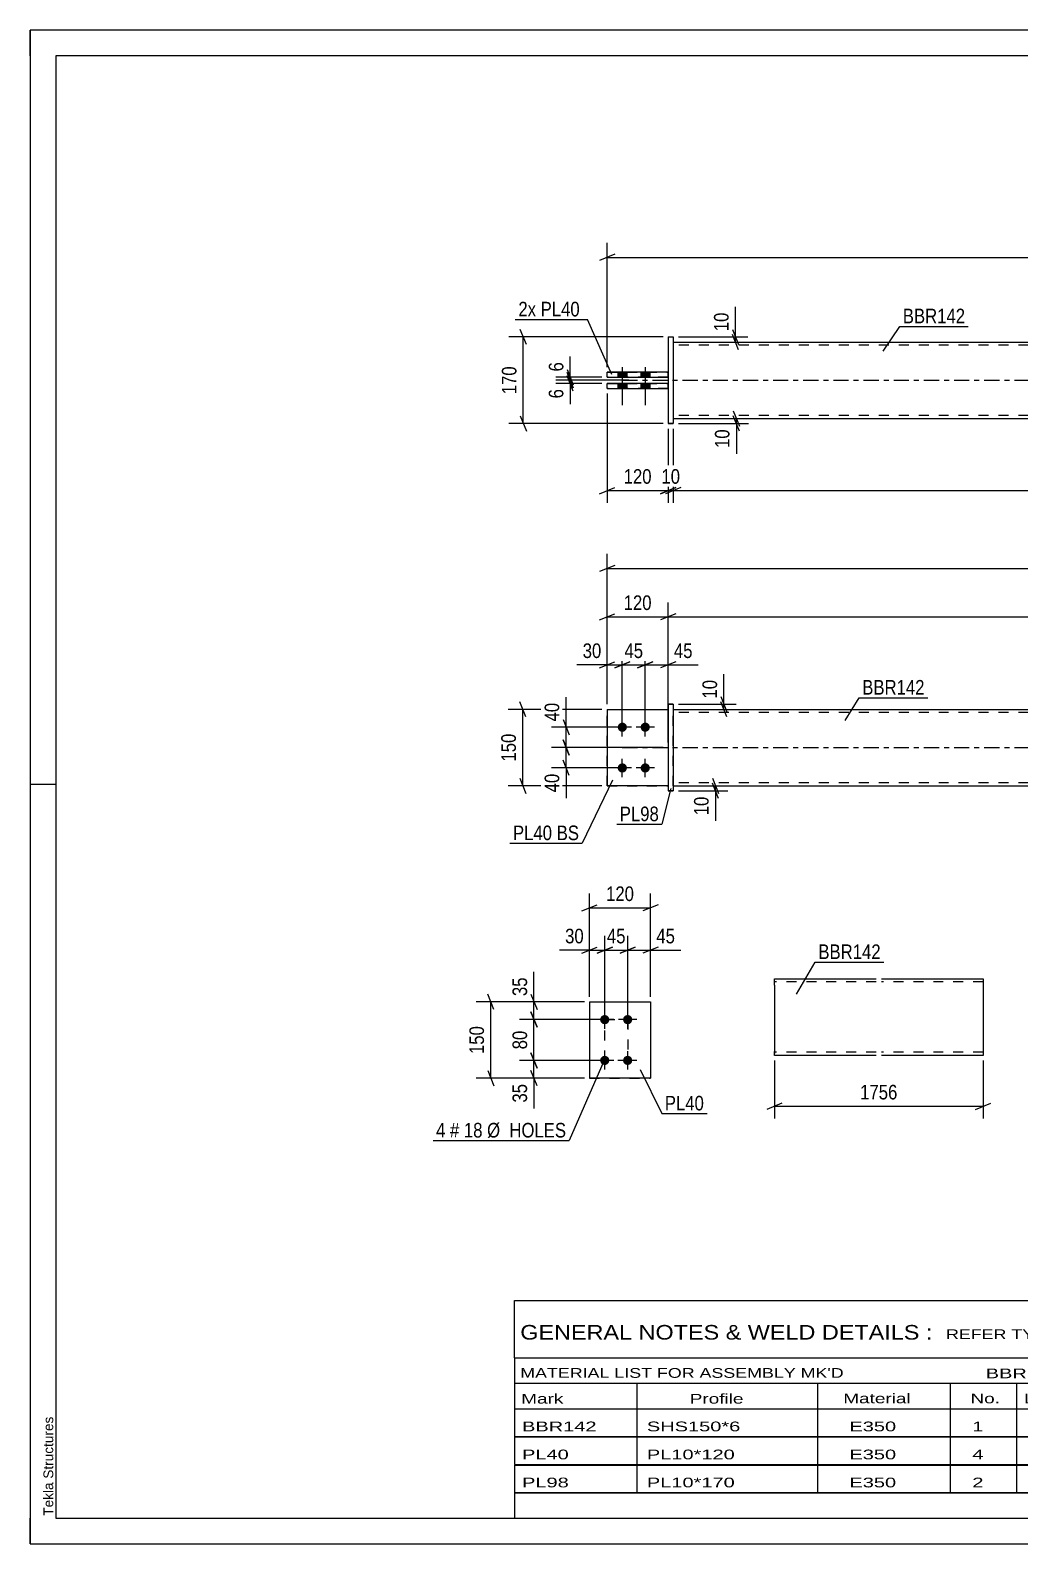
# Model space of a CAD drawing. Header units: millimetres. Extents: x 0 to 420, y 0 to 297.
# Drawn here: x 0 to 194.2, y 0 to 297 of the extents above; entities that cross this region are included whole.
import ezdxf

# ---------------------------------------------------------------- set-up
doc = ezdxf.new("R2010")
doc.units = ezdxf.units.MM
doc.linetypes.add('DXK_LINE_DOT2', pattern=[3.9198, 1.9599, -1.9599])
doc.linetypes.add('DXK_LINE_DOT3', pattern=[5.9187, 2.979, -0.9799, 0.9799, -0.9799])
doc.styles.add('Arial', font='ARIAL.TTF', dxfattribs={"height": 0.2})
doc.styles.add('Arial Narrow', font='ARIALN.TTF', dxfattribs={"height": 0.2})

# ---------------------------------------------------------------- blocks, each defined once
blk = doc.blocks.new('Unknown-580605922-1163')
at = {"color": 5, "linetype": 'Continuous'}
for p, q in [((420, 297), (0, 297)), ((0, 297), (0, 0)), ((0, 292), (0, 297)), ((415, 292), (5, 292)), ((5, 292), (5, 5)), ((5, 149), (0, 149)), ((0, 0), (0, 5)), ((5, 5), (415, 5)), ((0, 0), (420, 0))]:
    blk.add_line(p, q, dxfattribs=at)
at = {"color": 174, "linetype": 'Continuous', "style": 'Arial'}
blk.add_text('Tekla Structures', height=1.9102, rotation=90, dxfattribs=at).set_placement((4.5, 5.5))
blk = doc.blocks.new('Part-580605922-1807 - 1790')
at = {"color": 2, "linetype": 'Continuous'}
for p, q in [((113.18, 163.74), (125.18, 163.74)), ((113.18, 163.74), (113.18, 148.74)), ((125.18, 148.74), (113.18, 148.74)), ((113.18, 148.74), (113.18, 148.74))]:
    blk.add_line(p, q, dxfattribs=at)
at = {"color": 7, "linetype": 'DXK_LINE_DOT2'}
for p, q in [((113.18, 163.74), (125.18, 163.74)), ((125.18, 163.74), (125.18, 163.74)), ((125.18, 163.74), (125.18, 148.74)), ((113.18, 148.74), (125.18, 148.74)), ((113.18, 148.74), (113.18, 148.74))]:
    blk.add_line(p, q, dxfattribs=at)
blk = doc.blocks.new('Part-580605922-1812 - 1790')
at = {"color": 7, "linetype": 'DXK_LINE_DOT2'}
for p, q in [((113.18, 163.74), (125.18, 163.74)), ((113.18, 163.74), (125.18, 163.74)), ((113.18, 148.74), (113.18, 163.74)), ((125.18, 163.74), (125.18, 163.74)), ((125.18, 163.74), (125.18, 148.74)), ((113.18, 148.74), (125.18, 148.74)), ((125.18, 148.74), (113.18, 148.74)), ((113.18, 148.74), (113.18, 148.74))]:
    blk.add_line(p, q, dxfattribs=at)
blk = doc.blocks.new('Part-580605922-1817 - 1790')
at = {"color": 2, "linetype": 'Continuous'}
for p, q in [((126.18, 164.74), (125.18, 164.74)), ((125.18, 164.74), (125.18, 147.74)), ((126.18, 164.74), (126.18, 164.74)), ((126.18, 164.74), (126.18, 147.74)), ((125.18, 147.74), (126.18, 147.74))]:
    blk.add_line(p, q, dxfattribs=at)
at = {"color": 7, "linetype": 'DXK_LINE_DOT2'}
for p, q in [((125.18, 164.74), (126.18, 164.74)), ((126.18, 147.74), (125.18, 147.74))]:
    blk.add_line(p, q, dxfattribs=at)
blk = doc.blocks.new('Part-580605922-1827 - 1790')
at = {"color": 2, "linetype": 'Continuous'}
for p, q in [((126.18, 163.74), (301.73, 163.74)), ((126.18, 148.74), (301.73, 148.74))]:
    blk.add_line(p, q, dxfattribs=at)
at = {"color": 7, "linetype": 'DXK_LINE_DOT2'}
for p, q in [((126.18, 148.74), (126.18, 163.74)), ((301.73, 163.74), (301.73, 148.74)), ((301.73, 163.14), (126.18, 163.14)), ((301.73, 149.34), (126.18, 149.34))]:
    blk.add_line(p, q, dxfattribs=at)
at = {"color": 7, "linetype": 'DXK_LINE_DOT3'}
blk.add_line((116.18, 156.24), (311.73, 156.24), dxfattribs=at)
blk = doc.blocks.new('Bolt-580605922-1834 - 1790')
at = {"linetype": 'Continuous'}
for points in [[(116.18, 159.34), (115.99, 159.36), (115.81, 159.41), (115.65, 159.51), (115.51, 159.63), (115.4, 159.79), (115.32, 159.96), (115.28, 160.14), (115.28, 160.33), (115.32, 160.51), (115.4, 160.69), (115.51, 160.84), (115.65, 160.96), (115.81, 161.06), (115.99, 161.12), (116.18, 161.14), (116.37, 161.12), (116.54, 161.06), (116.71, 160.96), (116.85, 160.84), (116.96, 160.69), (117.03, 160.51), (117.07, 160.33), (117.07, 160.14), (117.03, 159.96), (116.96, 159.79), (116.85, 159.63), (116.71, 159.51), (116.54, 159.41), (116.37, 159.36)], [(120.68, 159.34), (120.49, 159.36), (120.31, 159.41), (120.15, 159.51), (120.01, 159.63), (119.9, 159.79), (119.82, 159.96), (119.78, 160.14), (119.78, 160.33), (119.82, 160.51), (119.9, 160.69), (120.01, 160.84), (120.15, 160.96), (120.31, 161.06), (120.49, 161.12), (120.68, 161.14), (120.87, 161.12), (121.04, 161.06), (121.21, 160.96), (121.35, 160.84), (121.46, 160.69), (121.53, 160.51), (121.57, 160.33), (121.57, 160.14), (121.53, 159.96), (121.46, 159.79), (121.35, 159.63), (121.21, 159.51), (121.04, 159.41), (120.87, 159.36)], [(116.18, 151.34), (115.99, 151.36), (115.81, 151.41), (115.65, 151.51), (115.51, 151.63), (115.4, 151.79), (115.32, 151.96), (115.28, 152.14), (115.28, 152.33), (115.32, 152.51), (115.4, 152.69), (115.51, 152.84), (115.65, 152.96), (115.81, 153.06), (115.99, 153.12), (116.18, 153.14), (116.37, 153.12), (116.54, 153.06), (116.71, 152.96), (116.85, 152.84), (116.96, 152.69), (117.03, 152.51), (117.07, 152.33), (117.07, 152.14), (117.03, 151.96), (116.96, 151.79), (116.85, 151.63), (116.71, 151.51), (116.54, 151.41), (116.37, 151.36)], [(120.68, 151.34), (120.49, 151.36), (120.31, 151.41), (120.15, 151.51), (120.01, 151.63), (119.9, 151.79), (119.82, 151.96), (119.78, 152.14), (119.78, 152.33), (119.82, 152.51), (119.9, 152.69), (120.01, 152.84), (120.15, 152.96), (120.31, 153.06), (120.49, 153.12), (120.68, 153.14), (120.87, 153.12), (121.04, 153.06), (121.21, 152.96), (121.35, 152.84), (121.46, 152.69), (121.53, 152.51), (121.57, 152.33), (121.57, 152.14), (121.53, 151.96), (121.46, 151.79), (121.35, 151.63), (121.21, 151.51), (121.04, 151.41), (120.87, 151.36)]]:
    blk.add_hatch(color=1, dxfattribs=at).paths.add_polyline_path(points)
at = {"color": 1, "linetype": 'Continuous'}
for p, q in [((116.18, 158.44), (116.18, 162.04)), ((120.68, 158.44), (120.68, 162.04)), ((117.98, 160.24), (114.38, 160.24)), ((122.48, 160.24), (118.88, 160.24)), ((117.98, 152.24), (114.38, 152.24)), ((116.18, 150.44), (116.18, 154.04)), ((122.48, 152.24), (118.88, 152.24)), ((120.68, 150.44), (120.68, 154.04))]:
    blk.add_line(p, q, dxfattribs=at)
blk = doc.blocks.new('Bolt-580605922-2125 - 2122')
at = {"linetype": 'Continuous'}
for points in [[(115.28, 228.91), (117.08, 228.91), (117.08, 229.91), (115.28, 229.91)], [(115.28, 228.91), (117.08, 228.91), (117.08, 229.91), (115.28, 229.91)], [(119.78, 228.91), (121.58, 228.91), (121.58, 229.91), (119.78, 229.91)], [(119.78, 228.91), (121.58, 228.91), (121.58, 229.91), (119.78, 229.91)], [(115.28, 226.71), (117.08, 226.71), (117.08, 227.71), (115.28, 227.71)], [(115.28, 226.71), (117.08, 226.71), (117.08, 227.71), (115.28, 227.71)], [(119.78, 226.71), (121.58, 226.71), (121.58, 227.71), (119.78, 227.71)], [(119.78, 226.71), (121.58, 226.71), (121.58, 227.71), (119.78, 227.71)]]:
    blk.add_hatch(color=1, dxfattribs=at).paths.add_polyline_path(points)
at = {"color": 1, "linetype": 'Continuous'}
for p, q in [((115.28, 229.91), (115.28, 228.91)), ((115.28, 229.91), (115.28, 228.91)), ((116.18, 230.91), (116.18, 223.41)), ((116.18, 230.91), (116.18, 223.41)), ((117.08, 229.91), (117.08, 228.91)), ((117.08, 229.91), (117.08, 228.91)), ((119.78, 229.91), (119.78, 228.91)), ((119.78, 229.91), (119.78, 228.91)), ((120.68, 230.91), (120.68, 223.41)), ((120.68, 230.91), (120.68, 223.41)), ((121.58, 229.91), (121.58, 228.91)), ((121.58, 229.91), (121.58, 228.91)), ((115.28, 227.71), (115.28, 226.71)), ((115.28, 227.71), (115.28, 226.71)), ((117.08, 227.71), (117.08, 226.71)), ((117.08, 227.71), (117.08, 226.71)), ((119.78, 227.71), (119.78, 226.71)), ((119.78, 227.71), (119.78, 226.71)), ((121.58, 227.71), (121.58, 226.71)), ((121.58, 227.71), (121.58, 226.71))]:
    blk.add_line(p, q, dxfattribs=at)
blk = doc.blocks.new('Part-580605922-2142 - 2122')
at = {"color": 2, "linetype": 'Continuous'}
for p, q in [((125.18, 229.91), (113.18, 229.91)), ((113.18, 228.91), (113.18, 229.91)), ((113.18, 228.91), (125.18, 228.91)), ((113.18, 228.91), (113.18, 228.91))]:
    blk.add_line(p, q, dxfattribs=at)
at = {"color": 7, "linetype": 'DXK_LINE_DOT2'}
for p, q in [((113.18, 229.91), (125.18, 229.91)), ((125.18, 228.91), (113.18, 228.91)), ((125.18, 228.91), (125.18, 229.91))]:
    blk.add_line(p, q, dxfattribs=at)
blk = doc.blocks.new('Part-580605922-2131 - 2122')
at = {"color": 2, "linetype": 'Continuous'}
for p, q in [((126.18, 235.81), (301.73, 235.81)), ((126.18, 220.81), (301.73, 220.81))]:
    blk.add_line(p, q, dxfattribs=at)
at = {"color": 7, "linetype": 'DXK_LINE_DOT2'}
for p, q in [((126.18, 235.81), (126.18, 220.81)), ((301.73, 235.21), (126.18, 235.21)), ((301.73, 235.81), (301.73, 220.81)), ((301.73, 221.41), (126.18, 221.41))]:
    blk.add_line(p, q, dxfattribs=at)
at = {"color": 7, "linetype": 'DXK_LINE_DOT3'}
blk.add_line((116.18, 228.31), (311.73, 228.31), dxfattribs=at)
blk = doc.blocks.new('Part-580605922-2137 - 2122')
at = {"color": 2, "linetype": 'Continuous'}
for p, q in [((125.18, 227.71), (113.18, 227.71)), ((113.18, 226.71), (113.18, 227.71)), ((113.18, 226.71), (125.18, 226.71)), ((113.18, 226.71), (113.18, 226.71))]:
    blk.add_line(p, q, dxfattribs=at)
at = {"color": 7, "linetype": 'DXK_LINE_DOT2'}
for p, q in [((113.18, 227.71), (125.18, 227.71)), ((125.18, 226.71), (113.18, 226.71)), ((125.18, 226.71), (125.18, 227.71))]:
    blk.add_line(p, q, dxfattribs=at)
blk = doc.blocks.new('Part-580605922-2143 - 2122')
at = {"color": 2, "linetype": 'Continuous'}
for p, q in [((125.18, 236.81), (126.18, 236.81)), ((125.18, 236.81), (125.18, 219.81)), ((126.18, 236.81), (126.18, 236.81)), ((126.18, 236.81), (126.18, 219.81)), ((126.18, 219.81), (125.18, 219.81)), ((125.18, 219.81), (125.18, 219.81))]:
    blk.add_line(p, q, dxfattribs=at)
at = {"color": 7, "linetype": 'DXK_LINE_DOT2'}
for p, q in [((125.18, 236.81), (126.18, 236.81)), ((125.18, 219.81), (126.18, 219.81)), ((125.18, 219.81), (125.18, 219.81))]:
    blk.add_line(p, q, dxfattribs=at)
blk = doc.blocks.new('Part-580605922-1458 - 1409')
at = {"color": 2, "linetype": 'Continuous'}
for p, q in [((109.73, 106.35), (121.73, 106.35)), ((109.73, 106.35), (109.73, 91.35)), ((121.73, 106.35), (121.73, 106.35)), ((121.73, 106.35), (121.73, 91.35)), ((121.73, 91.35), (109.73, 91.35)), ((109.73, 91.35), (109.73, 91.35))]:
    blk.add_line(p, q, dxfattribs=at)
at = {"color": 7, "linetype": 'DXK_LINE_DOT2'}
for p, q in [((109.73, 106.35), (121.73, 106.35)), ((121.73, 106.35), (121.73, 106.35)), ((109.73, 91.35), (121.73, 91.35))]:
    blk.add_line(p, q, dxfattribs=at)
blk = doc.blocks.new('Bolt-580605922-1443 - 1409')
at = {"linetype": 'Continuous'}
for points in [[(112.73, 103.75), (112.92, 103.73), (113.09, 103.67), (113.26, 103.58), (113.4, 103.45), (113.51, 103.3), (113.58, 103.13), (113.62, 102.94), (113.62, 102.75), (113.58, 102.57), (113.51, 102.4), (113.4, 102.24), (113.26, 102.12), (113.09, 102.02), (112.92, 101.97), (112.73, 101.95), (112.54, 101.97), (112.36, 102.02), (112.2, 102.12), (112.06, 102.24), (111.95, 102.4), (111.87, 102.57), (111.83, 102.75), (111.83, 102.94), (111.87, 103.13), (111.95, 103.3), (112.06, 103.45), (112.2, 103.58), (112.36, 103.67), (112.54, 103.73)], [(117.23, 103.75), (117.42, 103.73), (117.59, 103.67), (117.76, 103.58), (117.9, 103.45), (118.01, 103.3), (118.08, 103.13), (118.12, 102.94), (118.12, 102.75), (118.08, 102.57), (118.01, 102.4), (117.9, 102.24), (117.76, 102.12), (117.59, 102.02), (117.42, 101.97), (117.23, 101.95), (117.04, 101.97), (116.86, 102.02), (116.7, 102.12), (116.56, 102.24), (116.45, 102.4), (116.37, 102.57), (116.33, 102.75), (116.33, 102.94), (116.37, 103.13), (116.45, 103.3), (116.56, 103.45), (116.7, 103.58), (116.86, 103.67), (117.04, 103.73)], [(112.73, 95.75), (112.92, 95.73), (113.09, 95.67), (113.26, 95.58), (113.4, 95.45), (113.51, 95.3), (113.58, 95.13), (113.62, 94.94), (113.62, 94.75), (113.58, 94.57), (113.51, 94.4), (113.4, 94.24), (113.26, 94.12), (113.09, 94.02), (112.92, 93.97), (112.73, 93.95), (112.54, 93.97), (112.36, 94.02), (112.2, 94.12), (112.06, 94.24), (111.95, 94.4), (111.87, 94.57), (111.83, 94.75), (111.83, 94.94), (111.87, 95.13), (111.95, 95.3), (112.06, 95.45), (112.2, 95.58), (112.36, 95.67), (112.54, 95.73)], [(117.23, 95.75), (117.42, 95.73), (117.59, 95.67), (117.76, 95.58), (117.9, 95.45), (118.01, 95.3), (118.08, 95.13), (118.12, 94.94), (118.12, 94.75), (118.08, 94.57), (118.01, 94.4), (117.9, 94.24), (117.76, 94.12), (117.59, 94.02), (117.42, 93.97), (117.23, 93.95), (117.04, 93.97), (116.86, 94.02), (116.7, 94.12), (116.56, 94.24), (116.45, 94.4), (116.37, 94.57), (116.33, 94.75), (116.33, 94.94), (116.37, 95.13), (116.45, 95.3), (116.56, 95.45), (116.7, 95.58), (116.86, 95.67), (117.04, 95.73)]]:
    blk.add_hatch(color=1, dxfattribs=at).paths.add_polyline_path(points)
at = {"color": 1, "linetype": 'Continuous'}
for p, q in [((112.73, 101.05), (112.73, 104.65)), ((117.23, 101.05), (117.23, 104.65)), ((114.53, 102.85), (110.93, 102.85)), ((119.03, 102.85), (115.43, 102.85)), ((112.73, 93.05), (112.73, 96.65)), ((117.23, 93.05), (117.23, 96.65)), ((114.53, 94.85), (110.93, 94.85)), ((119.03, 94.85), (115.43, 94.85))]:
    blk.add_line(p, q, dxfattribs=at)
blk = doc.blocks.new('Part-580605922-1274 - 1255')
at = {"color": 2, "linetype": 'Continuous'}
for p, q in [((146.01, 109.64), (146.01, 110.84)), ((146.01, 110.84), (166.01, 110.84)), ((167.01, 110.84), (187.01, 110.84)), ((187.01, 110.84), (187.01, 110.75)), ((187.01, 110.75), (187.01, 109.64)), ((146.01, 109.64), (146.01, 96.58)), ((187.01, 109.64), (187.01, 95.84)), ((146.01, 95.93), (146.01, 96.58)), ((146.01, 95.84), (146.01, 95.93)), ((166.01, 95.84), (146.01, 95.84)), ((187.01, 95.84), (167.01, 95.84))]:
    blk.add_line(p, q, dxfattribs=at)
at = {"color": 7, "linetype": 'DXK_LINE_DOT2'}
for p, q in [((166.01, 110.24), (146.01, 110.24)), ((187.01, 110.24), (167.01, 110.24)), ((187.01, 110.49), (187.01, 109.64)), ((146.01, 96.58), (146.01, 96.19)), ((146.01, 96.44), (146.01, 96.49)), ((166.01, 96.44), (146.01, 96.44)), ((187.01, 96.44), (167.01, 96.44)), ((187.01, 96.49), (187.01, 96.58)), ((187.01, 96.44), (187.01, 96.49)), ((187.01, 96.44), (187.01, 96.49))]:
    blk.add_line(p, q, dxfattribs=at)
blk = doc.blocks.new('Rectangle-580605922-1567 - 1409')
at = {"color": 1, "linetype": 'DXK_LINE_DOT2'}
blk.add_lwpolyline([(112.73, 102.85), (117.23, 102.85), (117.23, 94.85), (112.73, 94.85), (112.73, 102.85)], close=True, dxfattribs=at)
blk = doc.blocks.new('StraightDimension-580605922-1930 - 1790')
at = {"color": 7, "linetype": 'Continuous'}
for p, q in [((113.18, 164.74), (113.18, 184.73)), ((125.18, 157.24), (125.18, 184.73)), ((111.68, 181.28), (114.68, 182.48)), ((113.18, 181.88), (125.18, 181.88)), ((126.68, 182.48), (123.68, 181.28))]:
    blk.add_line(p, q, dxfattribs=at)
at = {"color": 0}
blk.add_wipeout([(122.52, 182.63), (122.52, 186.83), (115.84, 186.83), (115.84, 182.63)], dxfattribs=at)
at = {"color": 3, "style": 'Arial Narrow'}
blk.add_text('120', height=2.863, dxfattribs=at).set_placement((116.44, 183.23))
blk = doc.blocks.new('StraightDimension-580605922-2009 - 1790')
at = {"color": 7, "linetype": 'Continuous'}
for p, q in [((120.68, 161.24), (120.68, 175.31)), ((125.18, 164.74), (125.18, 175.31)), ((119.18, 171.86), (122.18, 173.06)), ((120.68, 172.46), (125.18, 172.46)), ((126.68, 173.06), (123.68, 171.86))]:
    blk.add_line(p, q, dxfattribs=at)
at = {"color": 0}
blk.add_wipeout([(130.56, 173.21), (130.56, 177.41), (125.7, 177.41), (125.7, 173.21)], dxfattribs=at)
at = {"color": 7, "linetype": 'Continuous'}
blk.add_line((125.18, 172.46), (131.09, 172.46), dxfattribs=at)
blk.add_line((125.18, 172.46), (131.09, 172.46), dxfattribs=at)
at = {"color": 3, "style": 'Arial Narrow'}
blk.add_text('45', height=2.863, dxfattribs=at).set_placement((126.3, 173.81))
blk = doc.blocks.new('StraightDimension-580605922-1945 - 1790')
at = {"color": 7, "linetype": 'Continuous'}
for p, q in [((125.18, 157.24), (125.18, 184.73)), ((302.73, 164.74), (302.73, 184.73)), ((126.68, 182.48), (123.68, 181.28)), ((125.18, 181.88), (302.73, 181.88)), ((301.23, 181.28), (304.23, 182.48))]:
    blk.add_line(p, q, dxfattribs=at)
at = {"color": 0}
blk.add_wipeout([(218.21, 182.63), (218.21, 186.83), (209.7, 186.83), (209.7, 182.63)], dxfattribs=at)
at = {"color": 3, "style": 'Arial Narrow'}
blk.add_text('1776', height=2.863, dxfattribs=at).set_placement((210.3, 183.23))
blk = doc.blocks.new('StraightDimension-580605922-1891 - 1790')
at = {"color": 7, "linetype": 'Continuous'}
for p, q in [((113.18, 164.74), (113.18, 194.24)), ((314.73, 164.74), (314.73, 194.24)), ((114.68, 191.99), (111.68, 190.79)), ((113.18, 191.39), (314.73, 191.39)), ((313.23, 190.79), (316.23, 191.99))]:
    blk.add_line(p, q, dxfattribs=at)
at = {"color": 0}
blk.add_wipeout([(218.21, 192.14), (218.21, 196.34), (209.7, 196.34), (209.7, 192.14)], dxfattribs=at)
at = {"color": 3, "style": 'Arial Narrow'}
blk.add_text('2016', height=2.863, dxfattribs=at).set_placement((210.3, 192.74))
blk = doc.blocks.new('StraightDimension-580605922-2026 - 1790')
at = {"color": 7, "linetype": 'Continuous'}
for p, q in [((112.18, 163.74), (93.79, 163.74)), ((97.24, 162.24), (96.04, 165.24)), ((96.64, 148.74), (96.64, 163.74)), ((112.18, 148.74), (93.79, 148.74)), ((96.04, 150.24), (97.24, 147.24))]:
    blk.add_line(p, q, dxfattribs=at)
at = {"color": 0}
blk.add_wipeout([(95.89, 159.58), (91.69, 159.58), (91.69, 152.89), (95.89, 152.89)], dxfattribs=at)
at = {"color": 3, "style": 'Arial Narrow'}
blk.add_text('150', height=2.863, rotation=90.0002, dxfattribs=at).set_placement((95.29, 153.49))
blk = doc.blocks.new('StraightDimension-580605922-2046 - 1790')
at = {"color": 7, "linetype": 'Continuous'}
for p, q in [((104.55, 157.74), (105.75, 154.74)), ((124.18, 156.24), (102.3, 156.24)), ((105.15, 152.24), (105.15, 156.24)), ((115.18, 152.24), (102.3, 152.24)), ((105.75, 150.74), (104.55, 153.74))]:
    blk.add_line(p, q, dxfattribs=at)
at = {"color": 0}
blk.add_wipeout([(104.4, 151.71), (100.2, 151.71), (100.2, 146.85), (104.4, 146.85)], dxfattribs=at)
at = {"color": 7, "linetype": 'Continuous'}
blk.add_line((105.15, 152.24), (105.15, 146.33), dxfattribs=at)
blk.add_line((105.15, 152.24), (105.15, 146.33), dxfattribs=at)
at = {"color": 3, "style": 'Arial Narrow'}
blk.add_text('40', height=2.863, rotation=90.0002, dxfattribs=at).set_placement((103.8, 147.45))
blk = doc.blocks.new('StraightDimension-580605922-1836 - 1790')
at = {"color": 7, "linetype": 'Continuous'}
for p, q in [((127.18, 164.74), (138.52, 164.74)), ((127.18, 163.74), (138.52, 163.74)), ((135.52, 166.24), (136.72, 163.24)), ((136.72, 162.24), (135.52, 165.24)), ((136.12, 163.74), (136.12, 164.74))]:
    blk.add_line(p, q, dxfattribs=at)
at = {"color": 0}
blk.add_wipeout([(135.37, 170.12), (131.17, 170.12), (131.17, 165.26), (135.37, 165.26)], dxfattribs=at)
at = {"color": 7, "linetype": 'Continuous'}
blk.add_line((136.12, 164.74), (136.12, 170.64), dxfattribs=at)
blk.add_line((136.12, 164.74), (136.12, 170.64), dxfattribs=at)
at = {"color": 3, "style": 'Arial Narrow'}
blk.add_text('10', height=2.863, rotation=90.0002, dxfattribs=at).set_placement((134.77, 165.86))
blk = doc.blocks.new('StraightDimension-580605922-1980 - 1790')
at = {"color": 7, "linetype": 'Continuous'}
for p, q in [((113.18, 164.74), (113.18, 175.31)), ((116.18, 161.24), (116.18, 175.31)), ((111.68, 171.86), (114.68, 173.06)), ((113.18, 172.46), (116.18, 172.46)), ((117.68, 173.06), (114.68, 171.86))]:
    blk.add_line(p, q, dxfattribs=at)
at = {"color": 0}
blk.add_wipeout([(112.65, 173.21), (112.65, 177.41), (107.8, 177.41), (107.8, 173.21)], dxfattribs=at)
at = {"color": 7, "linetype": 'Continuous'}
blk.add_line((113.18, 172.46), (107.27, 172.46), dxfattribs=at)
blk.add_line((113.18, 172.46), (107.27, 172.46), dxfattribs=at)
at = {"color": 3, "style": 'Arial Narrow'}
blk.add_text('30', height=2.863, dxfattribs=at).set_placement((108.4, 173.81))
blk = doc.blocks.new('StraightDimension-580605922-1996 - 1790')
at = {"color": 7, "linetype": 'Continuous'}
for p, q in [((116.18, 161.24), (116.18, 175.31)), ((120.68, 161.24), (120.68, 175.31)), ((114.68, 171.86), (117.68, 173.06)), ((116.18, 172.46), (120.68, 172.46)), ((122.18, 173.06), (119.18, 171.86))]:
    blk.add_line(p, q, dxfattribs=at)
at = {"color": 0}
blk.add_wipeout([(120.86, 173.21), (120.86, 177.41), (116, 177.41), (116, 173.21)], dxfattribs=at)
at = {"color": 3, "style": 'Arial Narrow'}
blk.add_text('45', height=2.863, dxfattribs=at).set_placement((116.6, 173.81))
blk = doc.blocks.new('StraightDimension-580605922-2055 - 1790')
at = {"color": 7, "linetype": 'Continuous'}
for p, q in [((104.55, 161.74), (105.75, 158.74)), ((115.18, 160.24), (102.3, 160.24)), ((105.75, 154.74), (104.55, 157.74)), ((105.15, 156.24), (105.15, 160.24)), ((124.18, 156.24), (102.3, 156.24))]:
    blk.add_line(p, q, dxfattribs=at)
at = {"color": 0}
blk.add_wipeout([(104.4, 165.62), (100.2, 165.62), (100.2, 160.76), (104.4, 160.76)], dxfattribs=at)
at = {"color": 7, "linetype": 'Continuous'}
blk.add_line((105.15, 160.24), (105.15, 166.14), dxfattribs=at)
blk.add_line((105.15, 160.24), (105.15, 166.14), dxfattribs=at)
at = {"color": 3, "style": 'Arial Narrow'}
blk.add_text('40', height=2.863, rotation=90.0002, dxfattribs=at).set_placement((103.8, 161.36))
blk = doc.blocks.new('StraightDimension-580605922-2065 - 1790')
at = {"color": 7, "linetype": 'Continuous'}
for p, q in [((127.18, 148.74), (136.86, 148.74)), ((133.86, 150.24), (135.06, 147.24)), ((135.06, 146.24), (133.86, 149.24)), ((134.46, 147.74), (134.46, 148.74)), ((127.18, 147.74), (136.86, 147.74))]:
    blk.add_line(p, q, dxfattribs=at)
at = {"color": 0}
blk.add_wipeout([(133.71, 147.21), (129.51, 147.21), (129.51, 142.35), (133.71, 142.35)], dxfattribs=at)
at = {"color": 7, "linetype": 'Continuous'}
blk.add_line((134.46, 147.74), (134.46, 141.83), dxfattribs=at)
blk.add_line((134.46, 147.74), (134.46, 141.83), dxfattribs=at)
at = {"color": 3, "style": 'Arial Narrow'}
blk.add_text('10', height=2.863, rotation=90.0002, dxfattribs=at).set_placement((133.11, 142.95))
blk = doc.blocks.new('StraightDimension-580605922-2189 - 2122')
at = {"color": 7, "linetype": 'Continuous'}
for p, q in [((126.18, 218.81), (126.18, 204.26)), ((301.73, 218.81), (301.73, 204.26)), ((127.68, 207.26), (124.68, 206.06)), ((126.18, 206.66), (301.73, 206.66)), ((300.23, 206.06), (303.23, 207.26))]:
    blk.add_line(p, q, dxfattribs=at)
at = {"color": 0}
blk.add_wipeout([(218.21, 207.41), (218.21, 211.61), (209.7, 211.61), (209.7, 207.41)], dxfattribs=at)
at = {"color": 3, "style": 'Arial Narrow'}
blk.add_text('1756', height=2.863, dxfattribs=at).set_placement((210.3, 208.01))
blk = doc.blocks.new('StraightDimension-580605922-2206 - 2122')
at = {"color": 7, "linetype": 'Continuous'}
for p, q in [((113.18, 225.71), (113.18, 204.26)), ((125.18, 218.81), (125.18, 204.26)), ((111.68, 206.06), (114.68, 207.26)), ((113.18, 206.66), (125.18, 206.66)), ((126.68, 207.26), (123.68, 206.06))]:
    blk.add_line(p, q, dxfattribs=at)
at = {"color": 0}
blk.add_wipeout([(122.52, 207.41), (122.52, 211.61), (115.84, 211.61), (115.84, 207.41)], dxfattribs=at)
at = {"color": 3, "style": 'Arial Narrow'}
blk.add_text('120', height=2.863, dxfattribs=at).set_placement((116.44, 208.01))
blk = doc.blocks.new('StraightDimension-580605922-2246 - 2122')
at = {"color": 7, "linetype": 'Continuous'}
for p, q in [((137.78, 238.31), (138.98, 235.31)), ((127.18, 236.81), (140.78, 236.81)), ((127.18, 235.81), (140.78, 235.81)), ((138.98, 234.31), (137.78, 237.31)), ((138.38, 235.81), (138.38, 236.81))]:
    blk.add_line(p, q, dxfattribs=at)
at = {"color": 0}
blk.add_wipeout([(137.63, 242.19), (133.43, 242.19), (133.43, 237.34), (137.63, 237.34)], dxfattribs=at)
at = {"color": 7, "linetype": 'Continuous'}
blk.add_line((138.38, 236.81), (138.38, 242.72), dxfattribs=at)
blk.add_line((138.38, 236.81), (138.38, 242.72), dxfattribs=at)
at = {"color": 3, "style": 'Arial Narrow'}
blk.add_text('10', height=2.863, rotation=90.0002, dxfattribs=at).set_placement((137.03, 237.94))
blk = doc.blocks.new('StraightDimension-580605922-2155 - 2122')
at = {"color": 7, "linetype": 'Continuous'}
for p, q in [((127.18, 220.81), (140.96, 220.81)), ((127.18, 219.81), (140.96, 219.81)), ((137.96, 222.31), (139.16, 219.31)), ((139.16, 218.31), (137.96, 221.31)), ((138.56, 219.81), (138.56, 220.81))]:
    blk.add_line(p, q, dxfattribs=at)
at = {"color": 0}
blk.add_wipeout([(137.81, 219.29), (133.61, 219.29), (133.61, 214.43), (137.81, 214.43)], dxfattribs=at)
at = {"color": 7, "linetype": 'Continuous'}
blk.add_line((138.56, 219.81), (138.56, 213.9), dxfattribs=at)
blk.add_line((138.56, 219.81), (138.56, 213.9), dxfattribs=at)
at = {"color": 3, "style": 'Arial Narrow'}
blk.add_text('10', height=2.863, rotation=90.0002, dxfattribs=at).set_placement((137.21, 215.03))
blk = doc.blocks.new('StraightDimension-580605922-2165 - 2122')
at = {"color": 7, "linetype": 'Continuous'}
for p, q in [((97.35, 235.31), (96.15, 238.31)), ((124.18, 236.81), (93.9, 236.81)), ((96.75, 219.81), (96.75, 236.81)), ((124.18, 219.81), (93.9, 219.81)), ((96.15, 221.31), (97.35, 218.31))]:
    blk.add_line(p, q, dxfattribs=at)
at = {"color": 0}
blk.add_wipeout([(96, 231.65), (91.8, 231.65), (91.8, 224.97), (96, 224.97)], dxfattribs=at)
at = {"color": 3, "style": 'Arial Narrow'}
blk.add_text('170', height=2.863, rotation=90.0002, dxfattribs=at).set_placement((95.4, 225.57))
blk = doc.blocks.new('StraightDimension-580605922-2178 - 2122')
at = {"color": 7, "linetype": 'Continuous'}
for p, q in [((114.68, 253.03), (111.68, 251.83)), ((113.18, 230.91), (113.18, 255.28)), ((313.23, 251.83), (316.23, 253.03)), ((314.73, 230.91), (314.73, 255.28)), ((113.18, 252.43), (314.73, 252.43))]:
    blk.add_line(p, q, dxfattribs=at)
at = {"color": 0}
blk.add_wipeout([(218.21, 253.18), (218.21, 257.38), (209.7, 257.38), (209.7, 253.18)], dxfattribs=at)
at = {"color": 3, "style": 'Arial Narrow'}
blk.add_text('2016', height=2.863, dxfattribs=at).set_placement((210.3, 253.78))
blk = doc.blocks.new('StraightDimension-580605922-2197 - 2122')
at = {"color": 7, "linetype": 'Continuous'}
for p, q in [((125.18, 218.81), (125.18, 204.26)), ((126.18, 218.81), (126.18, 204.26)), ((123.68, 206.06), (126.68, 207.26)), ((127.68, 207.26), (124.68, 206.06)), ((125.18, 206.66), (126.18, 206.66))]:
    blk.add_line(p, q, dxfattribs=at)
at = {"color": 0}
blk.add_wipeout([(128.11, 207.41), (128.11, 211.61), (123.25, 211.61), (123.25, 207.41)], dxfattribs=at)
at = {"color": 3, "style": 'Arial Narrow'}
blk.add_text('10', height=2.863, dxfattribs=at).set_placement((123.85, 208.01))
blk = doc.blocks.new('StraightDimension-580605922-2286 - 2122')
at = {"color": 7, "linetype": 'Continuous'}
for p, q in [((112.18, 228.91), (103.11, 228.91)), ((105.36, 230.41), (106.56, 227.41)), ((106.56, 226.81), (105.36, 229.81)), ((105.96, 228.31), (105.96, 228.91)), ((117.43, 228.31), (103.11, 228.31))]:
    blk.add_line(p, q, dxfattribs=at)
at = {"color": 0}
blk.add_wipeout([(105.21, 232.46), (101.01, 232.46), (101.01, 229.44), (105.21, 229.44)], dxfattribs=at)
at = {"color": 7, "linetype": 'Continuous'}
blk.add_line((105.96, 228.91), (105.96, 232.99), dxfattribs=at)
blk.add_line((105.96, 228.91), (105.96, 232.99), dxfattribs=at)
at = {"color": 3, "style": 'Arial Narrow'}
blk.add_text('6', height=2.86, rotation=90.0002, dxfattribs=at).set_placement((104.61, 230.04))
blk = doc.blocks.new('StraightDimension-580605922-2296 - 2122')
at = {"color": 7, "linetype": 'Continuous'}
for p, q in [((105.36, 229.81), (106.56, 226.81)), ((106.56, 226.21), (105.36, 229.21)), ((117.43, 228.31), (103.11, 228.31)), ((112.18, 227.71), (103.11, 227.71)), ((105.96, 227.71), (105.96, 228.31))]:
    blk.add_line(p, q, dxfattribs=at)
at = {"color": 0}
blk.add_wipeout([(105.21, 227.19), (101.01, 227.19), (101.01, 224.16), (105.21, 224.16)], dxfattribs=at)
at = {"color": 7, "linetype": 'Continuous'}
blk.add_line((105.96, 227.71), (105.96, 223.63), dxfattribs=at)
blk.add_line((105.96, 227.71), (105.96, 223.63), dxfattribs=at)
at = {"color": 3, "style": 'Arial Narrow'}
blk.add_text('6', height=2.86, rotation=90.0002, dxfattribs=at).set_placement((104.61, 224.76))
blk = doc.blocks.new('StraightDimension-580605922-1490 - 1409')
at = {"color": 7, "linetype": 'Continuous'}
for p, q in [((112.73, 103.85), (112.73, 119.32)), ((117.23, 103.85), (117.23, 119.32)), ((111.23, 115.87), (114.23, 117.07)), ((112.73, 116.47), (117.23, 116.47)), ((118.73, 117.07), (115.73, 115.87))]:
    blk.add_line(p, q, dxfattribs=at)
at = {"color": 0}
blk.add_wipeout([(117.41, 117.22), (117.41, 121.42), (112.55, 121.42), (112.55, 117.22)], dxfattribs=at)
at = {"color": 3, "style": 'Arial Narrow'}
blk.add_text('45', height=2.863, dxfattribs=at).set_placement((113.15, 117.82))
blk = doc.blocks.new('StraightDimension-580605922-1514 - 1409')
at = {"color": 7, "linetype": 'Continuous'}
for p, q in [((90.98, 104.85), (89.78, 107.85)), ((108.73, 106.35), (87.53, 106.35)), ((90.38, 91.35), (90.38, 106.35)), ((89.78, 92.85), (90.98, 89.85)), ((108.73, 91.35), (87.53, 91.35))]:
    blk.add_line(p, q, dxfattribs=at)
at = {"color": 0}
blk.add_wipeout([(89.63, 102.19), (85.43, 102.19), (85.43, 95.5), (89.63, 95.5)], dxfattribs=at)
at = {"color": 3, "style": 'Arial Narrow'}
blk.add_text('150', height=2.863, rotation=90.0002, dxfattribs=at).set_placement((89.03, 96.1))
blk = doc.blocks.new('StraightDimension-580605922-1460 - 1409')
at = {"color": 7, "linetype": 'Continuous'}
for p, q in [((108.23, 124.17), (111.23, 125.37)), ((109.73, 107.35), (109.73, 127.62)), ((109.73, 124.77), (121.73, 124.77)), ((123.23, 125.37), (120.23, 124.17)), ((121.73, 107.35), (121.73, 127.62))]:
    blk.add_line(p, q, dxfattribs=at)
at = {"color": 0}
blk.add_wipeout([(119.07, 125.52), (119.07, 129.72), (112.39, 129.72), (112.39, 125.52)], dxfattribs=at)
at = {"color": 3, "style": 'Arial Narrow'}
blk.add_text('120', height=2.863, dxfattribs=at).set_placement((112.99, 126.12))
blk = doc.blocks.new('StraightDimension-580605922-1477 - 1409')
at = {"color": 7, "linetype": 'Continuous'}
for p, q in [((117.23, 103.85), (117.23, 119.32)), ((121.73, 107.35), (121.73, 119.32)), ((115.73, 115.87), (118.73, 117.07)), ((117.23, 116.47), (121.73, 116.47)), ((123.23, 117.07), (120.23, 115.87))]:
    blk.add_line(p, q, dxfattribs=at)
at = {"color": 0}
blk.add_wipeout([(127.11, 117.22), (127.11, 121.42), (122.25, 121.42), (122.25, 117.22)], dxfattribs=at)
at = {"color": 7, "linetype": 'Continuous'}
blk.add_line((121.73, 116.47), (127.63, 116.47), dxfattribs=at)
blk.add_line((121.73, 116.47), (127.63, 116.47), dxfattribs=at)
at = {"color": 3, "style": 'Arial Narrow'}
blk.add_text('45', height=2.863, dxfattribs=at).set_placement((122.85, 117.82))
blk = doc.blocks.new('StraightDimension-580605922-1500 - 1409')
at = {"color": 7, "linetype": 'Continuous'}
for p, q in [((109.73, 107.35), (109.73, 119.32)), ((112.73, 103.85), (112.73, 119.32)), ((108.23, 115.87), (111.23, 117.07)), ((109.73, 116.47), (112.73, 116.47)), ((114.23, 117.07), (111.23, 115.87))]:
    blk.add_line(p, q, dxfattribs=at)
at = {"color": 0}
blk.add_wipeout([(109.2, 117.22), (109.2, 121.42), (104.35, 121.42), (104.35, 117.22)], dxfattribs=at)
at = {"color": 7, "linetype": 'Continuous'}
blk.add_line((109.73, 116.47), (103.82, 116.47), dxfattribs=at)
blk.add_line((109.73, 116.47), (103.82, 116.47), dxfattribs=at)
at = {"color": 3, "style": 'Arial Narrow'}
blk.add_text('30', height=2.863, dxfattribs=at).set_placement((104.95, 117.82))
blk = doc.blocks.new('StraightDimension-580605922-1531 - 1409')
at = {"color": 7, "linetype": 'Continuous'}
for p, q in [((98.24, 107.85), (99.44, 104.85)), ((108.73, 106.35), (95.99, 106.35)), ((99.44, 101.35), (98.24, 104.35)), ((98.84, 102.85), (98.84, 106.35)), ((111.73, 102.85), (95.99, 102.85))]:
    blk.add_line(p, q, dxfattribs=at)
at = {"color": 0}
blk.add_wipeout([(98.09, 111.73), (93.89, 111.73), (93.89, 106.87), (98.09, 106.87)], dxfattribs=at)
at = {"color": 7, "linetype": 'Continuous'}
blk.add_line((98.84, 106.35), (98.84, 112.25), dxfattribs=at)
blk.add_line((98.84, 106.35), (98.84, 112.25), dxfattribs=at)
at = {"color": 3, "style": 'Arial Narrow'}
blk.add_text('35', height=2.863, rotation=90.0002, dxfattribs=at).set_placement((97.49, 107.47))
blk = doc.blocks.new('StraightDimension-580605922-1544 - 1409')
at = {"color": 7, "linetype": 'Continuous'}
for p, q in [((98.24, 104.35), (99.44, 101.35)), ((111.73, 102.85), (95.99, 102.85)), ((98.84, 94.85), (98.84, 102.85)), ((99.44, 93.35), (98.24, 96.35)), ((111.73, 94.85), (95.99, 94.85))]:
    blk.add_line(p, q, dxfattribs=at)
at = {"color": 0}
blk.add_wipeout([(98.09, 101.27), (93.89, 101.27), (93.89, 96.42), (98.09, 96.42)], dxfattribs=at)
at = {"color": 3, "style": 'Arial Narrow'}
blk.add_text('80', height=2.863, rotation=90.0002, dxfattribs=at).set_placement((97.49, 97.02))
blk = doc.blocks.new('StraightDimension-580605922-1554 - 1409')
at = {"color": 7, "linetype": 'Continuous'}
for p, q in [((98.24, 96.35), (99.44, 93.35)), ((111.73, 94.85), (95.99, 94.85)), ((99.44, 89.85), (98.24, 92.85)), ((98.84, 91.35), (98.84, 94.85)), ((108.73, 91.35), (95.99, 91.35))]:
    blk.add_line(p, q, dxfattribs=at)
at = {"color": 0}
blk.add_wipeout([(98.09, 90.82), (93.89, 90.82), (93.89, 85.97), (98.09, 85.97)], dxfattribs=at)
at = {"color": 7, "linetype": 'Continuous'}
blk.add_line((98.84, 91.35), (98.84, 85.44), dxfattribs=at)
blk.add_line((98.84, 91.35), (98.84, 85.44), dxfattribs=at)
at = {"color": 3, "style": 'Arial Narrow'}
blk.add_text('35', height=2.863, rotation=90.0002, dxfattribs=at).set_placement((97.49, 86.57))
blk = doc.blocks.new('StraightDimension-580605922-1352 - 1255')
at = {"color": 7, "linetype": 'Continuous'}
for p, q in [((146.01, 94.84), (146.01, 83.44)), ((187.01, 94.84), (187.01, 83.44)), ((147.51, 86.44), (144.51, 85.24)), ((185.51, 85.24), (188.51, 86.44)), ((146.01, 85.84), (187.01, 85.84))]:
    blk.add_line(p, q, dxfattribs=at)
at = {"color": 0}
blk.add_wipeout([(170.76, 86.59), (170.76, 90.79), (162.25, 90.79), (162.25, 86.59)], dxfattribs=at)
at = {"color": 3, "style": 'Arial Narrow'}
blk.add_text('1756', height=2.863, dxfattribs=at).set_placement((162.85, 87.19))
blk = doc.blocks.new('Unknown-580605922-3684')
at = {"color": 7, "linetype": 'Continuous'}
for p, q in [((95, 47.75), (255, 47.75)), ((95, 36.5), (95, 47.75)), ((255, 47.75), (255, 36.5)), ((95, 36.5), (255, 36.5)), ((95, 36.5), (95, 31.5)), ((255, 36.5), (255, 31.5)), ((95, 31.5), (255, 31.5)), ((95, 31.5), (95, 26.5)), ((119, 31.5), (119, 26.5)), ((154.5, 31.5), (154.5, 26.5)), ((180.5, 31.5), (180.5, 26.5)), ((193.5, 31.5), (193.5, 26.5)), ((211, 31.5), (211, 26.5)), ((233, 31.5), (233, 26.5)), ((255, 31.5), (255, 26.5)), ((95, 26.5), (255, 26.5)), ((95, 26.45), (95, 21.05)), ((95, 26.45), (255, 26.45)), ((119, 26.5), (119, 21)), ((154.5, 26.5), (154.5, 21)), ((180.5, 26.5), (180.5, 21)), ((193.5, 26.5), (193.5, 21)), ((211, 26.5), (211, 21)), ((233, 26.5), (233, 21)), ((255, 26.45), (255, 21.05)), ((95, 21.05), (255, 21.05)), ((95, 20.95), (95, 15.55)), ((95, 20.95), (255, 20.95)), ((119, 21), (119, 15.5)), ((154.5, 21), (154.5, 15.5)), ((180.5, 21), (180.5, 15.5)), ((193.5, 21), (193.5, 15.5)), ((211, 21), (211, 15.5)), ((233, 21), (233, 15.5)), ((255, 20.95), (255, 15.55)), ((95, 15.55), (255, 15.55)), ((95, 15.45), (95, 10.05)), ((95, 15.45), (255, 15.45)), ((119, 15.5), (119, 10)), ((154.5, 15.5), (154.5, 10)), ((180.5, 15.5), (180.5, 10)), ((193.5, 15.5), (193.5, 10)), ((211, 15.5), (211, 10)), ((233, 15.5), (233, 10)), ((255, 15.45), (255, 10.05)), ((95, 10.05), (255, 10.05)), ((95, 10), (255, 10)), ((95, 10), (95, 5)), ((211, 10), (211, 5)), ((233, 10), (233, 5)), ((255, 10), (255, 5)), ((95, 5), (255, 5))]:
    blk.add_line(p, q, dxfattribs=at)
at = {"color": 7, "style": 'Arial Narrow'}
for s, height, width, p in [('GENERAL NOTES & WELD DETAILS :', 2.8633, 1.4, (96.15, 40.06)), ('REFER TYP DRAWING TYP-01', 1.9089, 1.6, (179.7, 40.16)), ("MATERIAL LIST FOR ASSEMBLY MK'D", 1.9089, 1.6, (96.15, 32.56)), ('BBR142', 1.909, 1.794707, (187.48, 32.47)), ('1', 1.91, 1.794707, (217.08, 32.56)), ('No. Required', 1.9089, 1.6, (226.41, 32.56)), ('Mark', 1.909, 1.7, (96.34, 27.5)), ('Profile', 1.909, 1.7, (129.41, 27.5)), ('Material', 1.909, 1.7, (159.54, 27.56)), ('No.', 1.909, 1.7, (184.5, 27.56)), ('Length', 1.909, 1.7, (195, 27.56)), ('Area', 1.909, 1.7, (217.5, 27.56)), ('Weight', 1.909, 1.7, (237, 27.56))]:
    blk.add_text(s, height=height, dxfattribs=dict(at, width=width)).set_placement(p)
at = {"color": 7, "linetype": 'Continuous', "style": 'Arial Narrow'}
for s, height, width, p in [('BBR142', 1.909, 1.794707, (96.5, 22.06)), ('SHS150*6', 1.909, 1.794707, (121, 22.06)), ('E350', 1.909, 1.794707, (160.74, 22.06)), ('1', 1.91, 1.794707, (184.86, 22.06)), ('1756', 1.909, 1.794707, (197.58, 22.06)), ('1.1', 1.909, 1.794707, (221.32, 22.06)), ('47.6', 1.909, 1.794707, (240.14, 22.06)), ('PL40', 1.909, 1.794707, (96.5, 16.56)), ('PL10*120', 1.909, 1.794707, (121, 16.56)), ('E350', 1.909, 1.794707, (160.74, 16.56)), ('4', 1.91, 1.794707, (184.86, 16.56)), ('150', 1.909, 1.794707, (199.77, 16.56)), ('0.0', 1.909, 1.794707, (221.32, 16.56)), ('5.7', 1.909, 1.794707, (242.33, 16.56)), ('PL98', 1.909, 1.794707, (96.5, 11.06)), ('PL10*170', 1.909, 1.794707, (121, 11.06)), ('E350', 1.909, 1.794707, (160.74, 11.06)), ('2', 1.91, 1.794707, (184.86, 11.06)), ('170', 1.909, 1.794707, (199.77, 11.06)), ('0.1', 1.909, 1.794707, (221.32, 11.06)), ('4.5', 1.909, 1.794707, (242.33, 11.06)), ('Total', 1.909, 1.7, (197.33, 6.5)), ('1.4', 1.909, 1.794707, (220.83, 6.5)), ('57.8', 1.909, 1.794707, (240.14, 6.5))]:
    blk.add_text(s, height=height, dxfattribs=dict(at, width=width)).set_placement(p)
blk = doc.blocks.new('Mark-580605922-1813 - 1790')
at = {"color": 0}
blk.add_wipeout([(123.35, 141.79), (123.35, 144.79), (115.68, 144.79), (115.68, 141.79)], dxfattribs=at)
blk.add_wipeout([(123.35, 141.79), (123.35, 144.79), (115.68, 144.79), (115.68, 141.79)], dxfattribs=at)
at = {"color": 30, "linetype": 'Continuous'}
for p in [(125.72, 148.23), (115.08, 141.19)]:
    blk.add_line(p, (123.95, 141.19), dxfattribs=at)
at = {"color": 3, "style": 'Arial Narrow'}
blk.add_text('PL98', height=2.863, dxfattribs=at).set_placement((115.68, 141.79))
blk = doc.blocks.new('Mark-580605922-1823 - 1790')
at = {"color": 0}
blk.add_wipeout([(175.5, 166.63), (175.5, 169.63), (163.26, 169.63), (163.26, 166.63)], dxfattribs=at)
blk.add_wipeout([(175.5, 166.63), (175.5, 169.63), (163.26, 169.63), (163.26, 166.63)], dxfattribs=at)
at = {"color": 30, "linetype": 'Continuous'}
for p, q in [((159.89, 161.55), (162.66, 166.03)), ((162.66, 166.03), (176.1, 166.03))]:
    blk.add_line(p, q, dxfattribs=at)
at = {"color": 3, "style": 'Arial Narrow'}
blk.add_text('BBR142', height=2.863, dxfattribs=at).set_placement((163.26, 166.63))
blk = doc.blocks.new('MarkSet-580605922-2113 - 1790')
at = {"color": 0}
blk.add_wipeout([(102.4, 138.07), (102.4, 141.07), (94.72, 141.07), (94.72, 138.07)], dxfattribs=at)
blk.add_wipeout([(102.4, 138.07), (102.4, 141.07), (94.72, 141.07), (94.72, 138.07)], dxfattribs=at)
blk.add_wipeout([(107.68, 138.07), (107.68, 141.07), (103.3, 141.07), (103.3, 138.07)], dxfattribs=at)
blk.add_wipeout([(107.68, 138.07), (107.68, 141.07), (103.3, 141.07), (103.3, 138.07)], dxfattribs=at)
at = {"color": 30, "linetype": 'Continuous'}
for p in [(114.26, 149.86), (94.12, 137.47)]:
    blk.add_line(p, (108.28, 137.47), dxfattribs=at)
at = {"color": 3, "style": 'Arial Narrow'}
for s, p in [('PL40', (94.72, 138.07)), ('BS', (103.3, 138.07))]:
    blk.add_text(s, height=2.863, dxfattribs=at).set_placement(p)
blk = doc.blocks.new('Mark-580605922-2127 - 2122')
at = {"color": 0}
blk.add_wipeout([(183.46, 239.5), (183.46, 242.5), (171.22, 242.5), (171.22, 239.5)], dxfattribs=at)
blk.add_wipeout([(183.46, 239.5), (183.46, 242.5), (171.22, 242.5), (171.22, 239.5)], dxfattribs=at)
at = {"color": 30, "linetype": 'Continuous'}
for p, q in [((167.34, 234.05), (170.62, 238.9)), ((170.62, 238.9), (184.06, 238.9))]:
    blk.add_line(p, q, dxfattribs=at)
at = {"color": 3, "style": 'Arial Narrow'}
blk.add_text('BBR142', height=2.863, dxfattribs=at).set_placement((171.22, 239.5))
blk = doc.blocks.new('MarkSet-580605922-2334 - 2122')
at = {"color": 30, "linetype": 'Continuous'}
blk.add_line((114.14, 229.47), (109.33, 240.25), dxfattribs=at)
at = {"color": 0}
blk.add_wipeout([(99.25, 240.85), (99.25, 243.85), (95.78, 243.85), (95.78, 240.85)], dxfattribs=at)
blk.add_wipeout([(99.25, 240.85), (99.25, 243.85), (95.78, 243.85), (95.78, 240.85)], dxfattribs=at)
blk.add_wipeout([(107.83, 240.85), (107.83, 243.85), (100.15, 243.85), (100.15, 240.85)], dxfattribs=at)
blk.add_wipeout([(107.83, 240.85), (107.83, 243.85), (100.15, 243.85), (100.15, 240.85)], dxfattribs=at)
at = {"color": 30, "linetype": 'Continuous'}
blk.add_line((95.18, 240.25), (109.33, 240.25), dxfattribs=at)
at = {"color": 3, "style": 'Arial Narrow'}
for s, p in [('2x', (95.78, 240.85)), ('PL40', (100.15, 240.85))]:
    blk.add_text(s, height=2.863, dxfattribs=at).set_placement(p)
blk = doc.blocks.new('Mark-580605922-1439 - 1409')
at = {"color": 0}
blk.add_wipeout([(81.46, 79.72), (81.46, 82.72), (79.63, 82.72), (79.63, 79.72)], dxfattribs=at)
blk.add_wipeout([(81.46, 79.72), (81.46, 82.72), (79.63, 82.72), (79.63, 79.72)], dxfattribs=at)
blk.add_wipeout([(84.19, 79.72), (84.19, 82.72), (82.36, 82.72), (82.36, 79.72)], dxfattribs=at)
blk.add_wipeout([(84.19, 79.72), (84.19, 82.72), (82.36, 82.72), (82.36, 79.72)], dxfattribs=at)
at = {"color": 3, "style": 'Arial Narrow'}
blk.add_text('4', height=2.86, dxfattribs=at).set_placement((79.63, 79.72))
at = {"color": 0}
blk.add_wipeout([(88.74, 79.72), (88.74, 82.72), (85.09, 82.72), (85.09, 79.72)], dxfattribs=at)
blk.add_wipeout([(88.74, 79.72), (88.74, 82.72), (85.09, 82.72), (85.09, 79.72)], dxfattribs=at)
at = {"color": 3, "style": 'Arial Narrow'}
blk.add_text('#', height=2.86, dxfattribs=at).set_placement((82.36, 79.72))
at = {"color": 0}
blk.add_wipeout([(105.17, 79.72), (105.17, 82.72), (89.64, 82.72), (89.64, 79.72)], dxfattribs=at)
blk.add_wipeout([(105.17, 79.72), (105.17, 82.72), (89.64, 82.72), (89.64, 79.72)], dxfattribs=at)
at = {"color": 7, "linetype": 'Continuous'}
for p in [(112.56, 94.72), (79.03, 79.12)]:
    blk.add_line(p, (105.77, 79.12), dxfattribs=at)
at = {"color": 3, "style": 'Arial Narrow'}
for s, p in [('18', (85.09, 79.72)), ('Ø  HOLES', (89.64, 79.72))]:
    blk.add_text(s, height=2.863, dxfattribs=at).set_placement(p)
blk = doc.blocks.new('Mark-580605922-1454 - 1409')
at = {"color": 0}
blk.add_wipeout([(132.2, 85.03), (132.2, 88.03), (124.52, 88.03), (124.52, 85.03)], dxfattribs=at)
blk.add_wipeout([(132.2, 85.03), (132.2, 88.03), (124.52, 88.03), (124.52, 85.03)], dxfattribs=at)
at = {"color": 30, "linetype": 'Continuous'}
for p, q in [((119.7, 93.08), (123.92, 84.43)), ((123.92, 84.43), (132.8, 84.43))]:
    blk.add_line(p, q, dxfattribs=at)
at = {"color": 3, "style": 'Arial Narrow'}
blk.add_text('PL40', height=2.863, dxfattribs=at).set_placement((124.52, 85.03))
blk = doc.blocks.new('Mark-580605922-1269 - 1255')
at = {"color": 0}
blk.add_wipeout([(166.89, 114.74), (166.89, 117.74), (154.65, 117.74), (154.65, 114.74)], dxfattribs=at)
blk.add_wipeout([(166.89, 114.74), (166.89, 117.74), (154.65, 117.74), (154.65, 114.74)], dxfattribs=at)
at = {"color": 30, "linetype": 'Continuous'}
for p, q in [((150.33, 107.83), (154.05, 114.14)), ((154.05, 114.14), (167.49, 114.14))]:
    blk.add_line(p, q, dxfattribs=at)
at = {"color": 3, "style": 'Arial Narrow'}
blk.add_text('BBR142', height=2.863, dxfattribs=at).set_placement((154.65, 114.74))

msp = doc.modelspace()

# ---------------------------------------------------------------- block references
for name in ['Unknown-580605922-1163', 'Part-580605922-2131 - 2122', 'Part-580605922-2143 - 2122', 'Part-580605922-2142 - 2122', 'Bolt-580605922-2125 - 2122', 'Part-580605922-2137 - 2122', 'Part-580605922-1807 - 1790', 'Part-580605922-1812 - 1790', 'Part-580605922-1827 - 1790', 'Part-580605922-1817 - 1790', 'Bolt-580605922-1834 - 1790', 'Part-580605922-1274 - 1255', 'Part-580605922-1458 - 1409', 'Bolt-580605922-1443 - 1409', 'Rectangle-580605922-1567 - 1409', 'Unknown-580605922-3684']:
    msp.add_blockref(name, (0, 0))

# ---------------------------------------------------------------- next in the draw order: block references
for name in ['StraightDimension-580605922-2246 - 2122', 'StraightDimension-580605922-2189 - 2122', 'StraightDimension-580605922-1930 - 1790', 'StraightDimension-580605922-2065 - 1790', 'StraightDimension-580605922-1490 - 1409', 'Mark-580605922-1269 - 1255', 'StraightDimension-580605922-1514 - 1409', 'Mark-580605922-1454 - 1409', 'StraightDimension-580605922-1352 - 1255']:
    msp.add_blockref(name, (0, 0))

# ---------------------------------------------------------------- next in the draw order: block references
for name in ['StraightDimension-580605922-2206 - 2122', 'StraightDimension-580605922-2009 - 1790', 'StraightDimension-580605922-1460 - 1409']:
    msp.add_blockref(name, (0, 0))

# ---------------------------------------------------------------- next in the draw order: block references
for name in ['StraightDimension-580605922-2165 - 2122', 'StraightDimension-580605922-2155 - 2122', 'StraightDimension-580605922-1945 - 1790', 'StraightDimension-580605922-1500 - 1409', 'StraightDimension-580605922-1477 - 1409']:
    msp.add_blockref(name, (0, 0))

# ---------------------------------------------------------------- next in the draw order: block references
for name in ['StraightDimension-580605922-2178 - 2122', 'StraightDimension-580605922-2197 - 2122', 'StraightDimension-580605922-1891 - 1790', 'StraightDimension-580605922-1531 - 1409']:
    msp.add_blockref(name, (0, 0))

# ---------------------------------------------------------------- next in the draw order: block references
for name in ['Mark-580605922-2127 - 2122', 'StraightDimension-580605922-2286 - 2122', 'StraightDimension-580605922-1836 - 1790', 'Mark-580605922-1823 - 1790', 'StraightDimension-580605922-2026 - 1790', 'StraightDimension-580605922-1544 - 1409']:
    msp.add_blockref(name, (0, 0))

# ---------------------------------------------------------------- next in the draw order: block references
for name in ['StraightDimension-580605922-2296 - 2122', 'StraightDimension-580605922-1980 - 1790', 'StraightDimension-580605922-2046 - 1790', 'StraightDimension-580605922-1554 - 1409']:
    msp.add_blockref(name, (0, 0))

# ---------------------------------------------------------------- next in the draw order: block references
for name in ['MarkSet-580605922-2334 - 2122', 'StraightDimension-580605922-1996 - 1790', 'Mark-580605922-1813 - 1790', 'Mark-580605922-1439 - 1409']:
    msp.add_blockref(name, (0, 0))

# ---------------------------------------------------------------- next in the draw order: block references
for name in ['StraightDimension-580605922-2055 - 1790', 'MarkSet-580605922-2113 - 1790']:
    msp.add_blockref(name, (0, 0))

doc.saveas('drawing.dxf')
